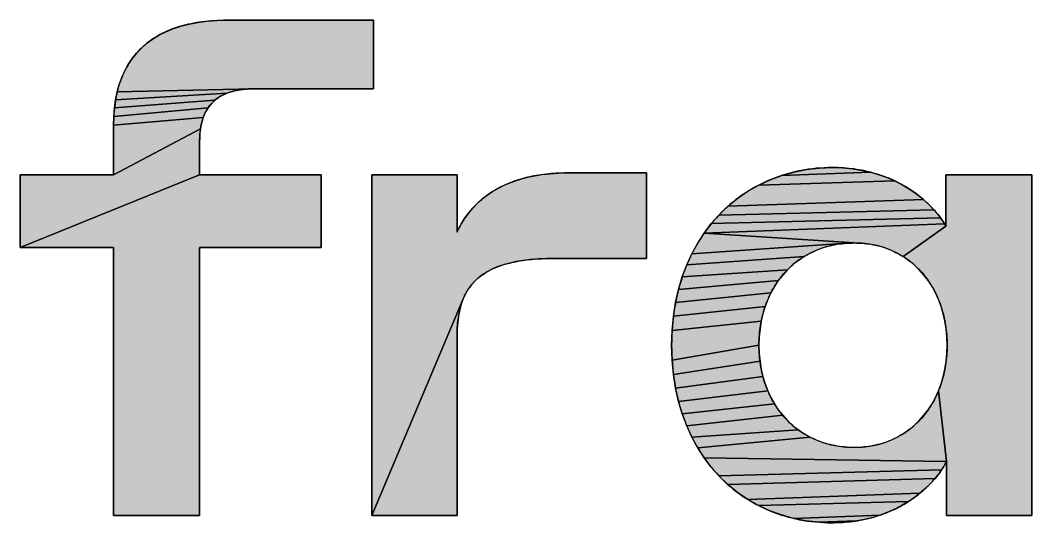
# Model space of a CAD drawing. Header units: millimetres. Extents: x 0 to 420, y 0 to 297.
# Drawn here: x 342.86 to 353.33, y 52.12 to 57.31 of the extents above; entities that cross this region are included whole.
import ezdxf

# ---------------------------------------------------------------- set-up
doc = ezdxf.new("R2010")
doc.units = ezdxf.units.MM
doc.header["$LTSCALE"] = 23.1
doc.layers.get('0').update_dxf_attribs({"linetype": 'CONTINUOUS'})

msp = doc.modelspace()

# ---------------------------------------------------------------- hatches: boundary and pattern name
at = {"linetype": 'CONTINUOUS'}
for points in [[(344.892, 57.308), (344.998, 57.31), (346.514, 57.31), (346.514, 56.601), (345.269, 56.601), (343.861, 56.569), (343.882, 56.646), (343.908, 56.718), (343.939, 56.787), (343.974, 56.853), (344.015, 56.914), (344.06, 56.971), (344.111, 57.023), (344.166, 57.072), (344.226, 57.116), (344.292, 57.156), (344.362, 57.192), (344.437, 57.223), (344.518, 57.249), (344.604, 57.271), (344.694, 57.288), (344.79, 57.3)], [(344.899, 56.506), (344.871, 56.484), (343.832, 56.404), (343.844, 56.488), (344.999, 56.558), (344.963, 56.543), (344.93, 56.525)], [(345.037, 56.571), (344.999, 56.558), (343.844, 56.488), (343.861, 56.569), (345.269, 56.601), (345.217, 56.6), (345.168, 56.596), (345.122, 56.59), (345.078, 56.582)], [(344.821, 56.433), (344.8, 56.404), (343.825, 56.317), (343.832, 56.404), (344.871, 56.484), (344.845, 56.459)], [(344.765, 56.34), (344.751, 56.305), (343.823, 56.225), (343.825, 56.317), (344.8, 56.404), (344.782, 56.373)], [(344.73, 56.229), (344.722, 56.188), (343.823, 55.711), (343.823, 56.225), (344.751, 56.305), (344.739, 56.268)], [(344.713, 56.052), (344.713, 55.711), (342.857, 54.96), (342.857, 55.711), (343.823, 55.711), (344.722, 56.188), (344.717, 56.144), (344.714, 56.099)], [(345.971, 55.711), (345.971, 54.96), (344.713, 54.96), (344.713, 52.193), (343.823, 52.193), (343.823, 54.96), (342.857, 54.96), (344.713, 55.711)], [(348.426, 55.73), (348.517, 55.732), (349.337, 55.732), (349.337, 54.849), (348.399, 54.849), (348.307, 54.848), (348.221, 54.844), (348.139, 54.837), (348.062, 54.828), (347.99, 54.816), (347.922, 54.801), (347.859, 54.784), (347.8, 54.764), (347.745, 54.741), (347.695, 54.715), (347.649, 54.686), (347.606, 54.654), (347.564, 54.617), (347.527, 54.575), (347.494, 54.531), (347.466, 54.482), (347.442, 54.43), (346.494, 52.193), (346.494, 55.711), (347.377, 55.711), (347.377, 55.12), (347.397, 55.163), (347.423, 55.21), (347.455, 55.261), (347.494, 55.314), (347.54, 55.368), (347.593, 55.423), (347.638, 55.463), (347.689, 55.502), (347.744, 55.539), (347.805, 55.575), (347.872, 55.608), (347.944, 55.638), (348.023, 55.665), (348.108, 55.688), (348.181, 55.703), (348.258, 55.715), (348.34, 55.724)], [(351.747, 55.714), (351.827, 55.685), (351.903, 55.652), (350.499, 55.607), (350.616, 55.661), (350.737, 55.706), (351.661, 55.739)], [(351.125, 55.782), (351.26, 55.788), (351.369, 55.784), (351.472, 55.775), (351.569, 55.759), (351.661, 55.739), (350.737, 55.706), (350.863, 55.741), (350.992, 55.767)], [(352.435, 55.183), (352.435, 55.711), (353.325, 55.711), (353.325, 52.193), (352.442, 52.193), (352.442, 52.749), (352.36, 53.481), (352.386, 53.553), (352.409, 53.628), (352.426, 53.705), (352.439, 53.785), (352.446, 53.868), (352.449, 53.952), (352.446, 54.037), (352.439, 54.119), (352.426, 54.199), (352.409, 54.276), (352.386, 54.351), (352.36, 54.423), (352.328, 54.492), (352.293, 54.557), (352.253, 54.619), (352.209, 54.677), (352.161, 54.731), (352.109, 54.781), (352.054, 54.827), (351.995, 54.868)], [(351.973, 55.617), (352.058, 55.566), (352.135, 55.513), (352.203, 55.459), (350.181, 55.388), (350.282, 55.47), (350.388, 55.543), (350.499, 55.607), (351.903, 55.652)], [(352.262, 55.404), (352.312, 55.352), (350.088, 55.297), (350.181, 55.388), (352.203, 55.459)], [(352.355, 55.302), (352.381, 55.267), (350.008, 55.208), (350.088, 55.297), (352.312, 55.352)], [(352.404, 55.235), (352.422, 55.207), (349.935, 55.111), (350.008, 55.208), (352.381, 55.267)], [(352.435, 55.183), (351.995, 54.868), (351.932, 54.904), (351.866, 54.935), (351.797, 54.961), (351.724, 54.982), (351.649, 54.997), (351.57, 55.006), (351.489, 55.009), (349.935, 55.111), (352.422, 55.207)], [(349.868, 55.007), (349.935, 55.111), (351.489, 55.009), (351.405, 55.006), (349.807, 54.897)], [(351.032, 54.904), (350.968, 54.868), (349.754, 54.781), (349.807, 54.897), (351.405, 55.006), (351.324, 54.997), (351.246, 54.982), (351.172, 54.961), (351.1, 54.935)], [(350.85, 54.781), (350.797, 54.731), (349.708, 54.658), (349.754, 54.781), (350.968, 54.868), (350.907, 54.827)], [(350.748, 54.677), (350.702, 54.619), (349.669, 54.528), (349.708, 54.658), (350.797, 54.731)], [(350.662, 54.557), (350.625, 54.492), (349.639, 54.393), (349.669, 54.528), (350.702, 54.619)], [(350.593, 54.423), (350.566, 54.351), (349.617, 54.252), (349.639, 54.393), (350.625, 54.492)], [(347.377, 54.042), (347.377, 52.193), (346.494, 52.193), (347.442, 54.43), (347.421, 54.375), (347.405, 54.316), (347.393, 54.253), (347.384, 54.187), (347.379, 54.116)], [(350.543, 54.276), (350.525, 54.199), (349.603, 54.105), (349.617, 54.252), (350.566, 54.351)], [(350.513, 54.119), (350.505, 54.037), (350.502, 53.952), (349.603, 53.798), (349.598, 53.952), (349.603, 54.105), (350.525, 54.199)], [(350.505, 53.868), (350.513, 53.785), (349.617, 53.649), (349.603, 53.798), (350.502, 53.952)], [(350.525, 53.705), (350.543, 53.628), (349.639, 53.507), (349.617, 53.649), (350.513, 53.785)], [(350.566, 53.553), (350.593, 53.481), (349.669, 53.371), (349.639, 53.507), (350.543, 53.628)], [(350.625, 53.412), (350.662, 53.347), (349.708, 53.241), (349.669, 53.371), (350.593, 53.481)], [(351.489, 52.895), (351.57, 52.898), (351.649, 52.907), (351.724, 52.922), (351.797, 52.943), (351.866, 52.969), (351.932, 53), (351.995, 53.036), (352.054, 53.077), (352.109, 53.123), (352.161, 53.173), (352.209, 53.227), (352.253, 53.285), (352.293, 53.347), (352.328, 53.412), (352.36, 53.481), (352.442, 52.749), (349.934, 52.787), (349.868, 52.891), (351.032, 53), (351.1, 52.969), (351.172, 52.943), (351.246, 52.922), (351.324, 52.907), (351.405, 52.898)], [(350.702, 53.285), (350.748, 53.227), (349.754, 53.118), (349.708, 53.241), (350.662, 53.347)], [(350.85, 53.123), (350.907, 53.077), (349.807, 53.001), (349.754, 53.118), (350.748, 53.227), (350.797, 53.173)], [(350.968, 53.036), (351.032, 53), (349.868, 52.891), (349.807, 53.001), (350.907, 53.077)], [(352.413, 52.696), (352.391, 52.663), (350.087, 52.602), (350.008, 52.691), (349.934, 52.787), (352.442, 52.749), (352.429, 52.725)], [(352.366, 52.627), (352.324, 52.575), (350.18, 52.512), (350.087, 52.602), (352.391, 52.663)], [(352.274, 52.52), (352.216, 52.464), (352.166, 52.421), (350.386, 52.358), (350.28, 52.43), (350.18, 52.512), (352.324, 52.575)], [(352.111, 52.378), (352.051, 52.337), (350.497, 52.295), (350.386, 52.358), (352.166, 52.421)], [(351.985, 52.297), (351.914, 52.26), (351.837, 52.226), (351.755, 52.195), (350.859, 52.162), (350.734, 52.197), (350.613, 52.241), (350.497, 52.295), (352.051, 52.337)], [(351.666, 52.168), (351.592, 52.151), (351.513, 52.136), (351.119, 52.122), (350.987, 52.137), (350.859, 52.162), (351.755, 52.195)], [(351.43, 52.126), (351.344, 52.119), (351.253, 52.117), (351.119, 52.122), (351.513, 52.136)]]:
    msp.add_hatch(color=7, dxfattribs=at).paths.add_polyline_path(points)

# ---------------------------------------------------------------- linework, layer by layer
at = {"color": 7, "linetype": 'CONTINUOUS'}
for p, q in [((346.514, 57.31), (344.998, 57.31)), ((346.514, 56.601), (346.514, 57.31)), ((345.269, 56.601), (346.514, 56.601)), ((343.823, 56.225), (343.823, 55.711)), ((344.713, 55.711), (344.713, 56.052)), ((343.823, 55.711), (342.857, 55.711)), ((342.857, 55.711), (342.857, 54.96)), ((345.971, 55.711), (344.713, 55.711)), ((345.971, 54.96), (345.971, 55.711)), ((347.377, 55.711), (346.494, 55.711)), ((346.494, 55.711), (346.494, 52.193)), ((347.377, 55.12), (347.377, 55.711)), ((349.337, 55.732), (348.517, 55.732)), ((349.337, 54.849), (349.337, 55.732)), ((353.325, 55.711), (352.435, 55.711)), ((352.435, 55.711), (352.435, 55.183)), ((353.325, 52.193), (353.325, 55.711)), ((342.857, 54.96), (343.823, 54.96)), ((343.823, 54.96), (343.823, 52.193)), ((344.713, 54.96), (345.971, 54.96)), ((344.713, 52.193), (344.713, 54.96)), ((348.399, 54.849), (349.337, 54.849)), ((347.377, 52.193), (347.377, 54.042)), ((352.442, 52.749), (352.442, 52.193)), ((343.823, 52.193), (344.713, 52.193)), ((346.494, 52.193), (347.377, 52.193)), ((352.442, 52.193), (353.325, 52.193))]:
    msp.add_line(p, q, dxfattribs=at)
for points in [[(344.998, 57.31), (344.964, 57.31), (344.931, 57.309), (344.898, 57.308), (344.865, 57.306), (344.833, 57.304), (344.802, 57.301), (344.771, 57.298), (344.74, 57.295), (344.711, 57.291), (344.681, 57.286), (344.652, 57.281), (344.624, 57.275), (344.596, 57.269), (344.569, 57.263), (344.542, 57.256), (344.516, 57.249), (344.49, 57.241), (344.465, 57.232), (344.44, 57.224), (344.415, 57.214), (344.392, 57.205), (344.368, 57.195), (344.346, 57.184), (344.323, 57.173), (344.301, 57.162), (344.28, 57.15), (344.259, 57.137), (344.239, 57.125), (344.219, 57.111), (344.2, 57.098), (344.181, 57.084), (344.163, 57.069), (344.145, 57.054), (344.128, 57.039), (344.111, 57.023), (344.094, 57.007), (344.078, 56.991), (344.063, 56.974), (344.048, 56.956), (344.034, 56.939), (344.02, 56.92), (344.006, 56.902), (343.993, 56.883), (343.981, 56.863), (343.969, 56.843), (343.957, 56.823), (343.946, 56.803), (343.936, 56.782), (343.926, 56.76), (343.916, 56.739), (343.907, 56.716), (343.898, 56.694), (343.89, 56.671), (343.882, 56.648), (343.875, 56.624), (343.868, 56.6), (343.862, 56.576), (343.856, 56.551), (343.851, 56.526), (343.846, 56.5), (343.842, 56.474), (343.838, 56.448), (343.834, 56.421), (343.831, 56.395), (343.829, 56.367), (343.827, 56.34), (343.825, 56.312), (343.824, 56.283), (343.823, 56.255), (343.823, 56.225)], [(344.892, 57.308), (344.998, 57.31), (346.514, 57.31), (346.514, 56.601), (345.269, 56.601), (343.861, 56.569), (343.882, 56.646), (343.908, 56.718), (343.939, 56.787), (343.974, 56.853), (344.015, 56.914), (344.06, 56.971), (344.111, 57.023), (344.166, 57.072), (344.226, 57.116), (344.292, 57.156), (344.362, 57.192), (344.437, 57.223), (344.518, 57.249), (344.604, 57.271), (344.694, 57.288), (344.79, 57.3), (344.892, 57.308)], [(344.899, 56.506), (344.871, 56.484), (343.832, 56.404), (343.844, 56.488), (344.999, 56.558), (344.963, 56.543), (344.93, 56.525), (344.899, 56.506)], [(345.037, 56.571), (344.999, 56.558), (343.844, 56.488), (343.861, 56.569), (345.269, 56.601), (345.217, 56.6), (345.168, 56.596), (345.122, 56.59), (345.078, 56.582), (345.037, 56.571)], [(344.713, 56.052), (344.713, 56.067), (344.713, 56.081), (344.714, 56.096), (344.714, 56.11), (344.715, 56.124), (344.716, 56.138), (344.718, 56.152), (344.719, 56.165), (344.721, 56.179), (344.723, 56.192), (344.725, 56.205), (344.727, 56.218), (344.73, 56.23), (344.733, 56.243), (344.736, 56.255), (344.739, 56.267), (344.742, 56.278), (344.746, 56.29), (344.75, 56.301), (344.754, 56.313), (344.758, 56.323), (344.763, 56.334), (344.767, 56.345), (344.772, 56.355), (344.777, 56.365), (344.783, 56.375), (344.788, 56.385), (344.794, 56.394), (344.8, 56.404), (344.806, 56.413), (344.813, 56.422), (344.82, 56.431), (344.827, 56.439), (344.834, 56.447), (344.841, 56.455), (344.849, 56.463), (344.857, 56.471), (344.865, 56.478), (344.873, 56.486), (344.882, 56.493), (344.89, 56.499), (344.9, 56.506), (344.909, 56.512), (344.918, 56.518), (344.928, 56.524), (344.938, 56.53), (344.948, 56.536), (344.959, 56.541), (344.97, 56.546), (344.981, 56.551), (344.992, 56.555), (345.003, 56.56), (345.015, 56.564), (345.027, 56.568), (345.039, 56.572), (345.052, 56.575), (345.064, 56.579), (345.077, 56.582), (345.09, 56.584), (345.104, 56.587), (345.118, 56.589), (345.132, 56.592), (345.146, 56.594), (345.16, 56.595), (345.175, 56.597), (345.19, 56.598), (345.205, 56.599), (345.221, 56.6), (345.237, 56.6), (345.253, 56.601), (345.269, 56.601)], [(344.821, 56.433), (344.8, 56.404), (343.825, 56.317), (343.832, 56.404), (344.871, 56.484), (344.845, 56.459), (344.821, 56.433)], [(344.765, 56.34), (344.751, 56.305), (343.823, 56.225), (343.825, 56.317), (344.8, 56.404), (344.782, 56.373), (344.765, 56.34)], [(344.73, 56.229), (344.722, 56.188), (343.823, 55.711), (343.823, 56.225), (344.751, 56.305), (344.739, 56.268), (344.73, 56.229)], [(344.713, 56.052), (344.713, 55.711), (342.857, 54.96), (342.857, 55.711), (343.823, 55.711), (344.722, 56.188), (344.717, 56.144), (344.714, 56.099), (344.713, 56.052)], [(345.971, 55.711), (345.971, 54.96), (344.713, 54.96), (344.713, 52.193), (343.823, 52.193), (343.823, 54.96), (342.857, 54.96), (344.713, 55.711), (345.971, 55.711)], [(348.426, 55.73), (348.517, 55.732), (349.337, 55.732), (349.337, 54.849), (348.399, 54.849), (348.307, 54.848), (348.221, 54.844), (348.139, 54.837), (348.062, 54.828), (347.99, 54.816), (347.922, 54.801), (347.859, 54.784), (347.8, 54.764), (347.745, 54.741), (347.695, 54.715), (347.649, 54.686), (347.606, 54.654), (347.564, 54.617), (347.527, 54.575), (347.494, 54.531), (347.466, 54.482), (347.442, 54.43), (346.494, 52.193), (346.494, 55.711), (347.377, 55.711), (347.377, 55.12), (347.397, 55.163), (347.423, 55.21), (347.455, 55.261), (347.494, 55.314), (347.54, 55.368), (347.593, 55.423), (347.638, 55.463), (347.689, 55.502), (347.744, 55.539), (347.805, 55.575), (347.872, 55.608), (347.944, 55.638), (348.023, 55.665), (348.108, 55.688), (348.181, 55.703), (348.258, 55.715), (348.34, 55.724), (348.426, 55.73)], [(348.517, 55.732), (348.488, 55.732), (348.46, 55.731), (348.432, 55.73), (348.404, 55.729), (348.377, 55.727), (348.35, 55.725), (348.324, 55.723), (348.298, 55.72), (348.273, 55.717), (348.248, 55.714), (348.224, 55.71), (348.2, 55.706), (348.176, 55.702), (348.153, 55.698), (348.13, 55.693), (348.108, 55.688), (348.083, 55.681), (348.059, 55.675), (348.035, 55.668), (348.011, 55.661), (347.989, 55.654), (347.966, 55.646), (347.944, 55.638), (347.923, 55.63), (347.902, 55.621), (347.882, 55.612), (347.862, 55.603), (347.843, 55.594), (347.824, 55.584), (347.805, 55.575), (347.784, 55.563), (347.764, 55.551), (347.744, 55.539), (347.725, 55.527), (347.707, 55.514), (347.689, 55.502), (347.671, 55.489), (347.655, 55.476), (347.638, 55.463), (347.623, 55.449), (347.608, 55.436), (347.593, 55.423), (347.578, 55.408), (347.563, 55.393), (347.549, 55.378), (347.535, 55.363), (347.522, 55.349), (347.51, 55.334), (347.498, 55.319), (347.486, 55.304), (347.475, 55.29), (347.465, 55.275), (347.455, 55.261), (347.446, 55.247), (347.437, 55.233), (347.429, 55.219), (347.421, 55.206), (347.413, 55.193), (347.406, 55.18), (347.4, 55.167), (347.393, 55.155), (347.387, 55.143), (347.382, 55.131), (347.377, 55.12)], [(351.26, 55.788), (351.219, 55.787), (351.178, 55.786), (351.137, 55.783), (351.096, 55.78), (351.056, 55.776), (351.016, 55.771), (350.976, 55.764), (350.937, 55.757), (350.898, 55.749), (350.859, 55.741), (350.821, 55.731), (350.783, 55.72), (350.745, 55.709), (350.708, 55.696), (350.671, 55.683), (350.634, 55.669), (350.598, 55.653), (350.562, 55.638), (350.527, 55.621), (350.493, 55.603), (350.458, 55.584), (350.424, 55.565), (350.391, 55.545), (350.358, 55.524), (350.326, 55.502), (350.294, 55.479), (350.263, 55.456), (350.232, 55.431), (350.202, 55.406), (350.173, 55.38), (350.144, 55.353), (350.115, 55.326), (350.088, 55.297), (350.061, 55.269), (350.036, 55.24), (350.011, 55.21), (349.986, 55.18), (349.962, 55.149), (349.939, 55.117), (349.917, 55.084), (349.895, 55.051), (349.873, 55.017), (349.853, 54.982), (349.833, 54.947), (349.814, 54.911), (349.796, 54.874), (349.778, 54.836), (349.761, 54.798), (349.745, 54.759), (349.73, 54.72), (349.715, 54.68), (349.702, 54.639), (349.689, 54.598), (349.677, 54.556), (349.665, 54.513), (349.655, 54.469), (349.645, 54.425), (349.637, 54.381), (349.629, 54.336), (349.622, 54.29), (349.616, 54.243), (349.61, 54.196), (349.606, 54.149), (349.603, 54.1), (349.6, 54.052), (349.599, 54.002), (349.598, 53.952)], [(351.747, 55.714), (351.827, 55.685), (351.903, 55.652), (350.499, 55.607), (350.616, 55.661), (350.737, 55.706), (351.661, 55.739), (351.747, 55.714)], [(351.125, 55.782), (351.26, 55.788), (351.369, 55.784), (351.472, 55.775), (351.569, 55.759), (351.661, 55.739), (350.737, 55.706), (350.863, 55.741), (350.992, 55.767), (351.125, 55.782)], [(352.435, 55.183), (352.431, 55.19), (352.427, 55.197), (352.423, 55.205), (352.418, 55.213), (352.412, 55.222), (352.407, 55.23), (352.401, 55.24), (352.394, 55.249), (352.387, 55.259), (352.38, 55.269), (352.372, 55.28), (352.364, 55.291), (352.355, 55.302), (352.345, 55.314), (352.335, 55.326), (352.324, 55.339), (352.312, 55.352), (352.3, 55.365), (352.288, 55.378), (352.275, 55.391), (352.262, 55.404), (352.248, 55.418), (352.233, 55.431), (352.218, 55.445), (352.203, 55.459), (352.186, 55.472), (352.17, 55.486), (352.153, 55.5), (352.135, 55.513), (352.117, 55.527), (352.098, 55.54), (352.078, 55.553), (352.058, 55.566), (352.038, 55.579), (352.017, 55.592), (351.995, 55.604), (351.973, 55.617), (351.952, 55.628), (351.93, 55.639), (351.908, 55.649), (351.886, 55.66), (351.863, 55.67), (351.839, 55.68), (351.815, 55.689), (351.791, 55.698), (351.766, 55.707), (351.74, 55.716), (351.714, 55.724), (351.688, 55.731), (351.661, 55.739), (351.637, 55.745), (351.612, 55.75), (351.588, 55.756), (351.563, 55.76), (351.537, 55.765), (351.511, 55.769), (351.485, 55.773), (351.458, 55.776), (351.431, 55.779), (351.404, 55.782), (351.376, 55.784), (351.347, 55.785), (351.319, 55.787), (351.29, 55.787), (351.26, 55.788)], [(352.435, 55.183), (352.435, 55.711), (353.325, 55.711), (353.325, 52.193), (352.442, 52.193), (352.442, 52.749), (352.36, 53.481), (352.386, 53.553), (352.409, 53.628), (352.426, 53.705), (352.439, 53.785), (352.446, 53.868), (352.449, 53.952), (352.446, 54.037), (352.439, 54.119), (352.426, 54.199), (352.409, 54.276), (352.386, 54.351), (352.36, 54.423), (352.328, 54.492), (352.293, 54.557), (352.253, 54.619), (352.209, 54.677), (352.161, 54.731), (352.109, 54.781), (352.054, 54.827), (351.995, 54.868), (352.435, 55.183)], [(351.973, 55.617), (352.058, 55.566), (352.135, 55.513), (352.203, 55.459), (350.181, 55.388), (350.282, 55.47), (350.388, 55.543), (350.499, 55.607), (351.903, 55.652), (351.973, 55.617)], [(352.262, 55.404), (352.312, 55.352), (350.088, 55.297), (350.181, 55.388), (352.203, 55.459), (352.262, 55.404)], [(352.355, 55.302), (352.381, 55.267), (350.008, 55.208), (350.088, 55.297), (352.312, 55.352), (352.355, 55.302)], [(352.404, 55.235), (352.422, 55.207), (349.935, 55.111), (350.008, 55.208), (352.381, 55.267), (352.404, 55.235)], [(352.435, 55.183), (351.995, 54.868), (351.932, 54.904), (351.866, 54.935), (351.797, 54.961), (351.724, 54.982), (351.649, 54.997), (351.57, 55.006), (351.489, 55.009), (349.935, 55.111), (352.422, 55.207), (352.435, 55.183)], [(349.868, 55.007), (349.935, 55.111), (351.489, 55.009), (351.405, 55.006), (349.807, 54.897), (349.868, 55.007)], [(351.032, 54.904), (350.968, 54.868), (349.754, 54.781), (349.807, 54.897), (351.405, 55.006), (351.324, 54.997), (351.246, 54.982), (351.172, 54.961), (351.1, 54.935), (351.032, 54.904)], [(350.502, 53.952), (350.502, 53.978), (350.503, 54.005), (350.504, 54.03), (350.506, 54.056), (350.508, 54.082), (350.511, 54.107), (350.514, 54.132), (350.518, 54.157), (350.522, 54.181), (350.527, 54.206), (350.532, 54.23), (350.537, 54.254), (350.544, 54.278), (350.55, 54.301), (350.557, 54.324), (350.564, 54.347), (350.572, 54.369), (350.581, 54.392), (350.589, 54.414), (350.599, 54.435), (350.608, 54.457), (350.618, 54.478), (350.629, 54.499), (350.64, 54.519), (350.651, 54.539), (350.663, 54.559), (350.675, 54.579), (350.688, 54.598), (350.701, 54.616), (350.714, 54.635), (350.728, 54.653), (350.742, 54.67), (350.757, 54.688), (350.772, 54.705), (350.787, 54.721), (350.803, 54.737), (350.819, 54.753), (350.835, 54.768), (350.852, 54.783), (350.87, 54.798), (350.887, 54.812), (350.905, 54.825), (350.924, 54.839), (350.942, 54.851), (350.961, 54.864), (350.981, 54.876), (351, 54.887), (351.021, 54.898), (351.041, 54.908), (351.062, 54.918), (351.083, 54.928), (351.104, 54.937), (351.126, 54.945), (351.148, 54.953), (351.171, 54.961), (351.193, 54.968), (351.216, 54.974), (351.24, 54.98), (351.263, 54.985), (351.287, 54.99), (351.312, 54.995), (351.336, 54.998), (351.361, 55.001), (351.386, 55.004), (351.411, 55.006), (351.437, 55.008), (351.463, 55.008), (351.489, 55.009)], [(351.489, 55.009), (351.515, 55.008), (351.54, 55.008), (351.565, 55.006), (351.589, 55.004), (351.613, 55.001), (351.637, 54.998), (351.661, 54.995), (351.685, 54.99), (351.708, 54.985), (351.731, 54.98), (351.753, 54.974), (351.776, 54.968), (351.798, 54.961), (351.819, 54.953), (351.841, 54.945), (351.862, 54.937), (351.883, 54.928), (351.903, 54.918), (351.923, 54.908), (351.943, 54.898), (351.963, 54.887), (351.982, 54.876), (352.001, 54.864), (352.019, 54.851), (352.038, 54.839), (352.055, 54.825), (352.073, 54.812), (352.09, 54.798), (352.107, 54.783), (352.123, 54.768), (352.139, 54.753), (352.155, 54.737), (352.171, 54.721), (352.186, 54.705), (352.2, 54.688), (352.214, 54.67), (352.228, 54.653), (352.242, 54.635), (352.255, 54.616), (352.267, 54.598), (352.28, 54.579), (352.292, 54.559), (352.303, 54.539), (352.314, 54.519), (352.325, 54.499), (352.335, 54.478), (352.345, 54.457), (352.354, 54.435), (352.363, 54.414), (352.372, 54.392), (352.38, 54.369), (352.388, 54.347), (352.395, 54.324), (352.402, 54.301), (352.408, 54.278), (352.414, 54.254), (352.42, 54.23), (352.425, 54.206), (352.429, 54.181), (352.433, 54.157), (352.437, 54.132), (352.44, 54.107), (352.443, 54.082), (352.445, 54.056), (352.447, 54.03), (352.448, 54.005), (352.449, 53.978), (352.449, 53.952)], [(350.85, 54.781), (350.797, 54.731), (349.708, 54.658), (349.754, 54.781), (350.968, 54.868), (350.907, 54.827), (350.85, 54.781)], [(347.377, 54.042), (347.377, 54.066), (347.378, 54.089), (347.378, 54.112), (347.38, 54.135), (347.381, 54.157), (347.383, 54.179), (347.385, 54.2), (347.388, 54.221), (347.391, 54.242), (347.394, 54.262), (347.398, 54.282), (347.402, 54.302), (347.406, 54.321), (347.411, 54.34), (347.416, 54.358), (347.422, 54.377), (347.428, 54.394), (347.434, 54.412), (347.441, 54.429), (347.448, 54.446), (347.456, 54.462), (347.464, 54.478), (347.472, 54.494), (347.481, 54.509), (347.49, 54.524), (347.5, 54.539), (347.51, 54.553), (347.52, 54.567), (347.531, 54.58), (347.543, 54.593), (347.554, 54.606), (347.567, 54.619), (347.579, 54.631), (347.593, 54.643), (347.606, 54.654), (347.619, 54.665), (347.633, 54.675), (347.646, 54.684), (347.66, 54.694), (347.675, 54.703), (347.69, 54.712), (347.705, 54.72), (347.721, 54.729), (347.737, 54.737), (347.754, 54.744), (347.771, 54.752), (347.788, 54.759), (347.806, 54.766), (347.824, 54.772), (347.843, 54.779), (347.862, 54.785), (347.882, 54.791), (347.902, 54.796), (347.922, 54.801), (347.943, 54.806), (347.965, 54.811), (347.986, 54.815), (348.009, 54.819), (348.031, 54.823), (348.054, 54.827), (348.078, 54.83), (348.102, 54.833), (348.127, 54.836), (348.152, 54.838), (348.177, 54.841), (348.203, 54.843), (348.23, 54.844), (348.257, 54.846), (348.284, 54.847), (348.312, 54.848), (348.34, 54.849), (348.369, 54.849), (348.399, 54.849)], [(350.748, 54.677), (350.702, 54.619), (349.669, 54.528), (349.708, 54.658), (350.797, 54.731), (350.748, 54.677)], [(350.662, 54.557), (350.625, 54.492), (349.639, 54.393), (349.669, 54.528), (350.702, 54.619), (350.662, 54.557)], [(350.593, 54.423), (350.566, 54.351), (349.617, 54.252), (349.639, 54.393), (350.625, 54.492), (350.593, 54.423)], [(347.377, 54.042), (347.377, 52.193), (346.494, 52.193), (347.442, 54.43), (347.421, 54.375), (347.405, 54.316), (347.393, 54.253), (347.384, 54.187), (347.379, 54.116), (347.377, 54.042)], [(350.543, 54.276), (350.525, 54.199), (349.603, 54.105), (349.617, 54.252), (350.566, 54.351), (350.543, 54.276)], [(350.513, 54.119), (350.505, 54.037), (350.502, 53.952), (349.603, 53.798), (349.598, 53.952), (349.603, 54.105), (350.525, 54.199), (350.513, 54.119)], [(349.598, 53.952), (349.599, 53.903), (349.6, 53.854), (349.603, 53.806), (349.606, 53.759), (349.61, 53.712), (349.615, 53.666), (349.62, 53.62), (349.627, 53.575), (349.634, 53.531), (349.643, 53.487), (349.652, 53.444), (349.662, 53.401), (349.672, 53.359), (349.684, 53.318), (349.696, 53.277), (349.709, 53.237), (349.723, 53.198), (349.737, 53.159), (349.752, 53.121), (349.768, 53.083), (349.785, 53.047), (349.802, 53.01), (349.82, 52.975), (349.839, 52.94), (349.858, 52.906), (349.879, 52.872), (349.899, 52.84), (349.921, 52.807), (349.942, 52.776), (349.965, 52.745), (349.988, 52.715), (350.012, 52.686), (350.036, 52.657), (350.061, 52.629), (350.087, 52.602), (350.115, 52.573), (350.144, 52.544), (350.174, 52.517), (350.205, 52.49), (350.236, 52.465), (350.267, 52.44), (350.3, 52.416), (350.332, 52.393), (350.366, 52.371), (350.399, 52.35), (350.434, 52.329), (350.469, 52.31), (350.504, 52.291), (350.54, 52.274), (350.576, 52.257), (350.613, 52.241), (350.65, 52.226), (350.688, 52.212), (350.726, 52.199), (350.765, 52.187), (350.804, 52.176), (350.843, 52.166), (350.882, 52.157), (350.922, 52.148), (350.963, 52.141), (351.003, 52.134), (351.044, 52.129), (351.085, 52.125), (351.127, 52.121), (351.169, 52.119), (351.211, 52.117), (351.253, 52.117)], [(350.505, 53.868), (350.513, 53.785), (349.617, 53.649), (349.603, 53.798), (350.502, 53.952), (350.505, 53.868)], [(351.489, 52.895), (351.463, 52.895), (351.437, 52.896), (351.411, 52.898), (351.386, 52.9), (351.361, 52.903), (351.336, 52.906), (351.312, 52.909), (351.287, 52.914), (351.263, 52.919), (351.24, 52.924), (351.216, 52.93), (351.193, 52.936), (351.171, 52.943), (351.148, 52.951), (351.126, 52.959), (351.104, 52.967), (351.083, 52.976), (351.062, 52.986), (351.041, 52.996), (351.021, 53.006), (351, 53.017), (350.981, 53.028), (350.961, 53.04), (350.942, 53.053), (350.924, 53.065), (350.905, 53.079), (350.887, 53.092), (350.87, 53.106), (350.852, 53.121), (350.835, 53.136), (350.819, 53.151), (350.803, 53.167), (350.787, 53.183), (350.772, 53.199), (350.757, 53.216), (350.742, 53.234), (350.728, 53.251), (350.714, 53.269), (350.701, 53.288), (350.688, 53.307), (350.675, 53.326), (350.663, 53.345), (350.651, 53.365), (350.64, 53.385), (350.629, 53.405), (350.618, 53.426), (350.608, 53.447), (350.599, 53.469), (350.589, 53.49), (350.581, 53.512), (350.572, 53.535), (350.564, 53.557), (350.557, 53.58), (350.55, 53.603), (350.544, 53.627), (350.537, 53.65), (350.532, 53.674), (350.527, 53.698), (350.522, 53.723), (350.518, 53.747), (350.514, 53.772), (350.511, 53.797), (350.508, 53.823), (350.506, 53.848), (350.504, 53.874), (350.503, 53.9), (350.502, 53.926), (350.502, 53.952)], [(352.449, 53.952), (352.449, 53.926), (352.448, 53.9), (352.447, 53.874), (352.445, 53.848), (352.443, 53.823), (352.44, 53.797), (352.437, 53.772), (352.433, 53.747), (352.429, 53.723), (352.425, 53.698), (352.42, 53.674), (352.414, 53.65), (352.408, 53.627), (352.402, 53.603), (352.395, 53.58), (352.388, 53.557), (352.38, 53.535), (352.372, 53.512), (352.363, 53.49), (352.354, 53.469), (352.345, 53.447), (352.335, 53.426), (352.325, 53.405), (352.314, 53.385), (352.303, 53.365), (352.292, 53.345), (352.28, 53.326), (352.267, 53.307), (352.255, 53.288), (352.242, 53.269), (352.228, 53.251), (352.214, 53.234), (352.2, 53.216), (352.186, 53.199), (352.171, 53.183), (352.155, 53.167), (352.139, 53.151), (352.123, 53.136), (352.107, 53.121), (352.09, 53.106), (352.073, 53.092), (352.055, 53.079), (352.038, 53.065), (352.019, 53.053), (352.001, 53.04), (351.982, 53.028), (351.963, 53.017), (351.943, 53.006), (351.923, 52.996), (351.903, 52.986), (351.883, 52.976), (351.862, 52.967), (351.841, 52.959), (351.819, 52.951), (351.798, 52.943), (351.776, 52.936), (351.753, 52.93), (351.731, 52.924), (351.708, 52.919), (351.685, 52.914), (351.661, 52.909), (351.637, 52.906), (351.613, 52.903), (351.589, 52.9), (351.565, 52.898), (351.54, 52.896), (351.515, 52.895), (351.489, 52.895)], [(350.525, 53.705), (350.543, 53.628), (349.639, 53.507), (349.617, 53.649), (350.513, 53.785), (350.525, 53.705)], [(350.566, 53.553), (350.593, 53.481), (349.669, 53.371), (349.639, 53.507), (350.543, 53.628), (350.566, 53.553)], [(350.625, 53.412), (350.662, 53.347), (349.708, 53.241), (349.669, 53.371), (350.593, 53.481), (350.625, 53.412)], [(351.489, 52.895), (351.57, 52.898), (351.649, 52.907), (351.724, 52.922), (351.797, 52.943), (351.866, 52.969), (351.932, 53), (351.995, 53.036), (352.054, 53.077), (352.109, 53.123), (352.161, 53.173), (352.209, 53.227), (352.253, 53.285), (352.293, 53.347), (352.328, 53.412), (352.36, 53.481), (352.442, 52.749), (349.934, 52.787), (349.868, 52.891), (351.032, 53), (351.1, 52.969), (351.172, 52.943), (351.246, 52.922), (351.324, 52.907), (351.405, 52.898), (351.489, 52.895)], [(350.702, 53.285), (350.748, 53.227), (349.754, 53.118), (349.708, 53.241), (350.662, 53.347), (350.702, 53.285)], [(350.85, 53.123), (350.907, 53.077), (349.807, 53.001), (349.754, 53.118), (350.748, 53.227), (350.797, 53.173), (350.85, 53.123)], [(350.968, 53.036), (351.032, 53), (349.868, 52.891), (349.807, 53.001), (350.907, 53.077), (350.968, 53.036)], [(352.413, 52.696), (352.391, 52.663), (350.087, 52.602), (350.008, 52.691), (349.934, 52.787), (352.442, 52.749), (352.429, 52.725), (352.413, 52.696)], [(352.366, 52.627), (352.324, 52.575), (350.18, 52.512), (350.087, 52.602), (352.391, 52.663), (352.366, 52.627)], [(351.253, 52.117), (351.282, 52.117), (351.31, 52.118), (351.338, 52.119), (351.366, 52.12), (351.393, 52.122), (351.42, 52.125), (351.446, 52.127), (351.472, 52.13), (351.498, 52.134), (351.523, 52.138), (351.548, 52.142), (351.572, 52.147), (351.596, 52.152), (351.62, 52.157), (351.643, 52.163), (351.666, 52.168), (351.692, 52.176), (351.718, 52.183), (351.742, 52.191), (351.767, 52.199), (351.791, 52.208), (351.814, 52.217), (351.837, 52.226), (351.86, 52.235), (351.882, 52.245), (351.903, 52.255), (351.924, 52.265), (351.945, 52.276), (351.965, 52.286), (351.985, 52.297), (352.007, 52.31), (352.029, 52.323), (352.051, 52.337), (352.071, 52.351), (352.091, 52.364), (352.111, 52.378), (352.13, 52.392), (352.148, 52.406), (352.166, 52.421), (352.183, 52.435), (352.2, 52.449), (352.216, 52.464), (352.231, 52.478), (352.246, 52.492), (352.26, 52.506), (352.274, 52.52), (352.288, 52.534), (352.3, 52.548), (352.313, 52.562), (352.324, 52.575), (352.335, 52.589), (352.346, 52.602), (352.356, 52.615), (352.366, 52.627), (352.374, 52.639), (352.382, 52.65), (352.39, 52.661), (352.397, 52.671), (352.403, 52.681), (352.41, 52.691), (352.415, 52.701), (352.421, 52.71), (352.426, 52.719), (352.43, 52.727), (352.435, 52.735), (352.438, 52.742), (352.442, 52.749)], [(352.274, 52.52), (352.216, 52.464), (352.166, 52.421), (350.386, 52.358), (350.28, 52.43), (350.18, 52.512), (352.324, 52.575), (352.274, 52.52)], [(352.111, 52.378), (352.051, 52.337), (350.497, 52.295), (350.386, 52.358), (352.166, 52.421), (352.111, 52.378)], [(351.985, 52.297), (351.914, 52.26), (351.837, 52.226), (351.755, 52.195), (350.859, 52.162), (350.734, 52.197), (350.613, 52.241), (350.497, 52.295), (352.051, 52.337), (351.985, 52.297)], [(351.666, 52.168), (351.592, 52.151), (351.513, 52.136), (351.119, 52.122), (350.987, 52.137), (350.859, 52.162), (351.755, 52.195), (351.666, 52.168)], [(351.43, 52.126), (351.344, 52.119), (351.253, 52.117), (351.119, 52.122), (351.513, 52.136), (351.43, 52.126)]]:
    msp.add_lwpolyline(points, dxfattribs=at)

doc.saveas('drawing.dxf')
